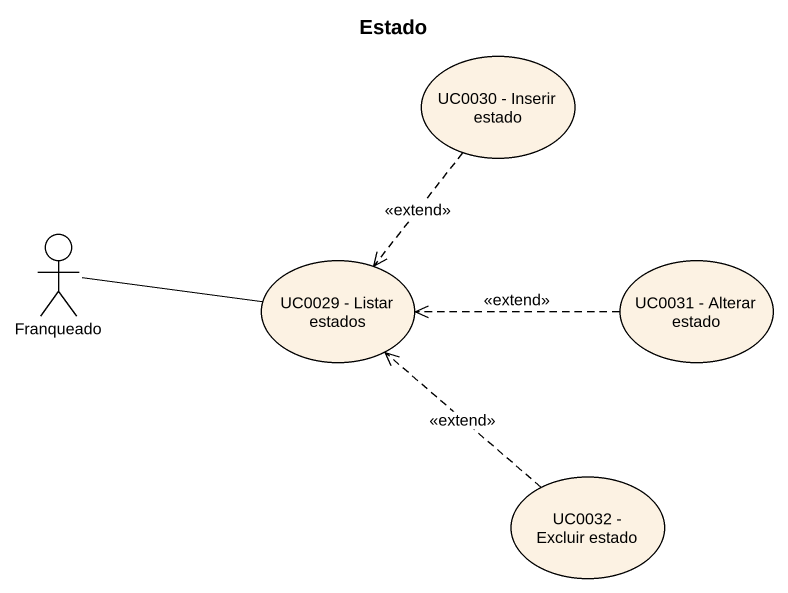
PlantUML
@startuml
title Estado
usecase "UC0030 - Inserir estado" as UC0030_Inserir_estado
actor Franqueado
usecase "UC0029 - Listar estados" as UC0029_Listar_estados
usecase "UC0031 - Alterar estado" as UC0031_Alterar_estado
usecase "UC0032 - Excluir estado" as UC0032_Excluir_estado
UC0030_Inserir_estado ..> UC0029_Listar_estados : <<extend>>
Franqueado -right- UC0029_Listar_estados
UC0031_Alterar_estado .left.> UC0029_Listar_estados : <<extend>>
UC0032_Excluir_estado .up.> UC0029_Listar_estados : <<extend>>
@enduml
